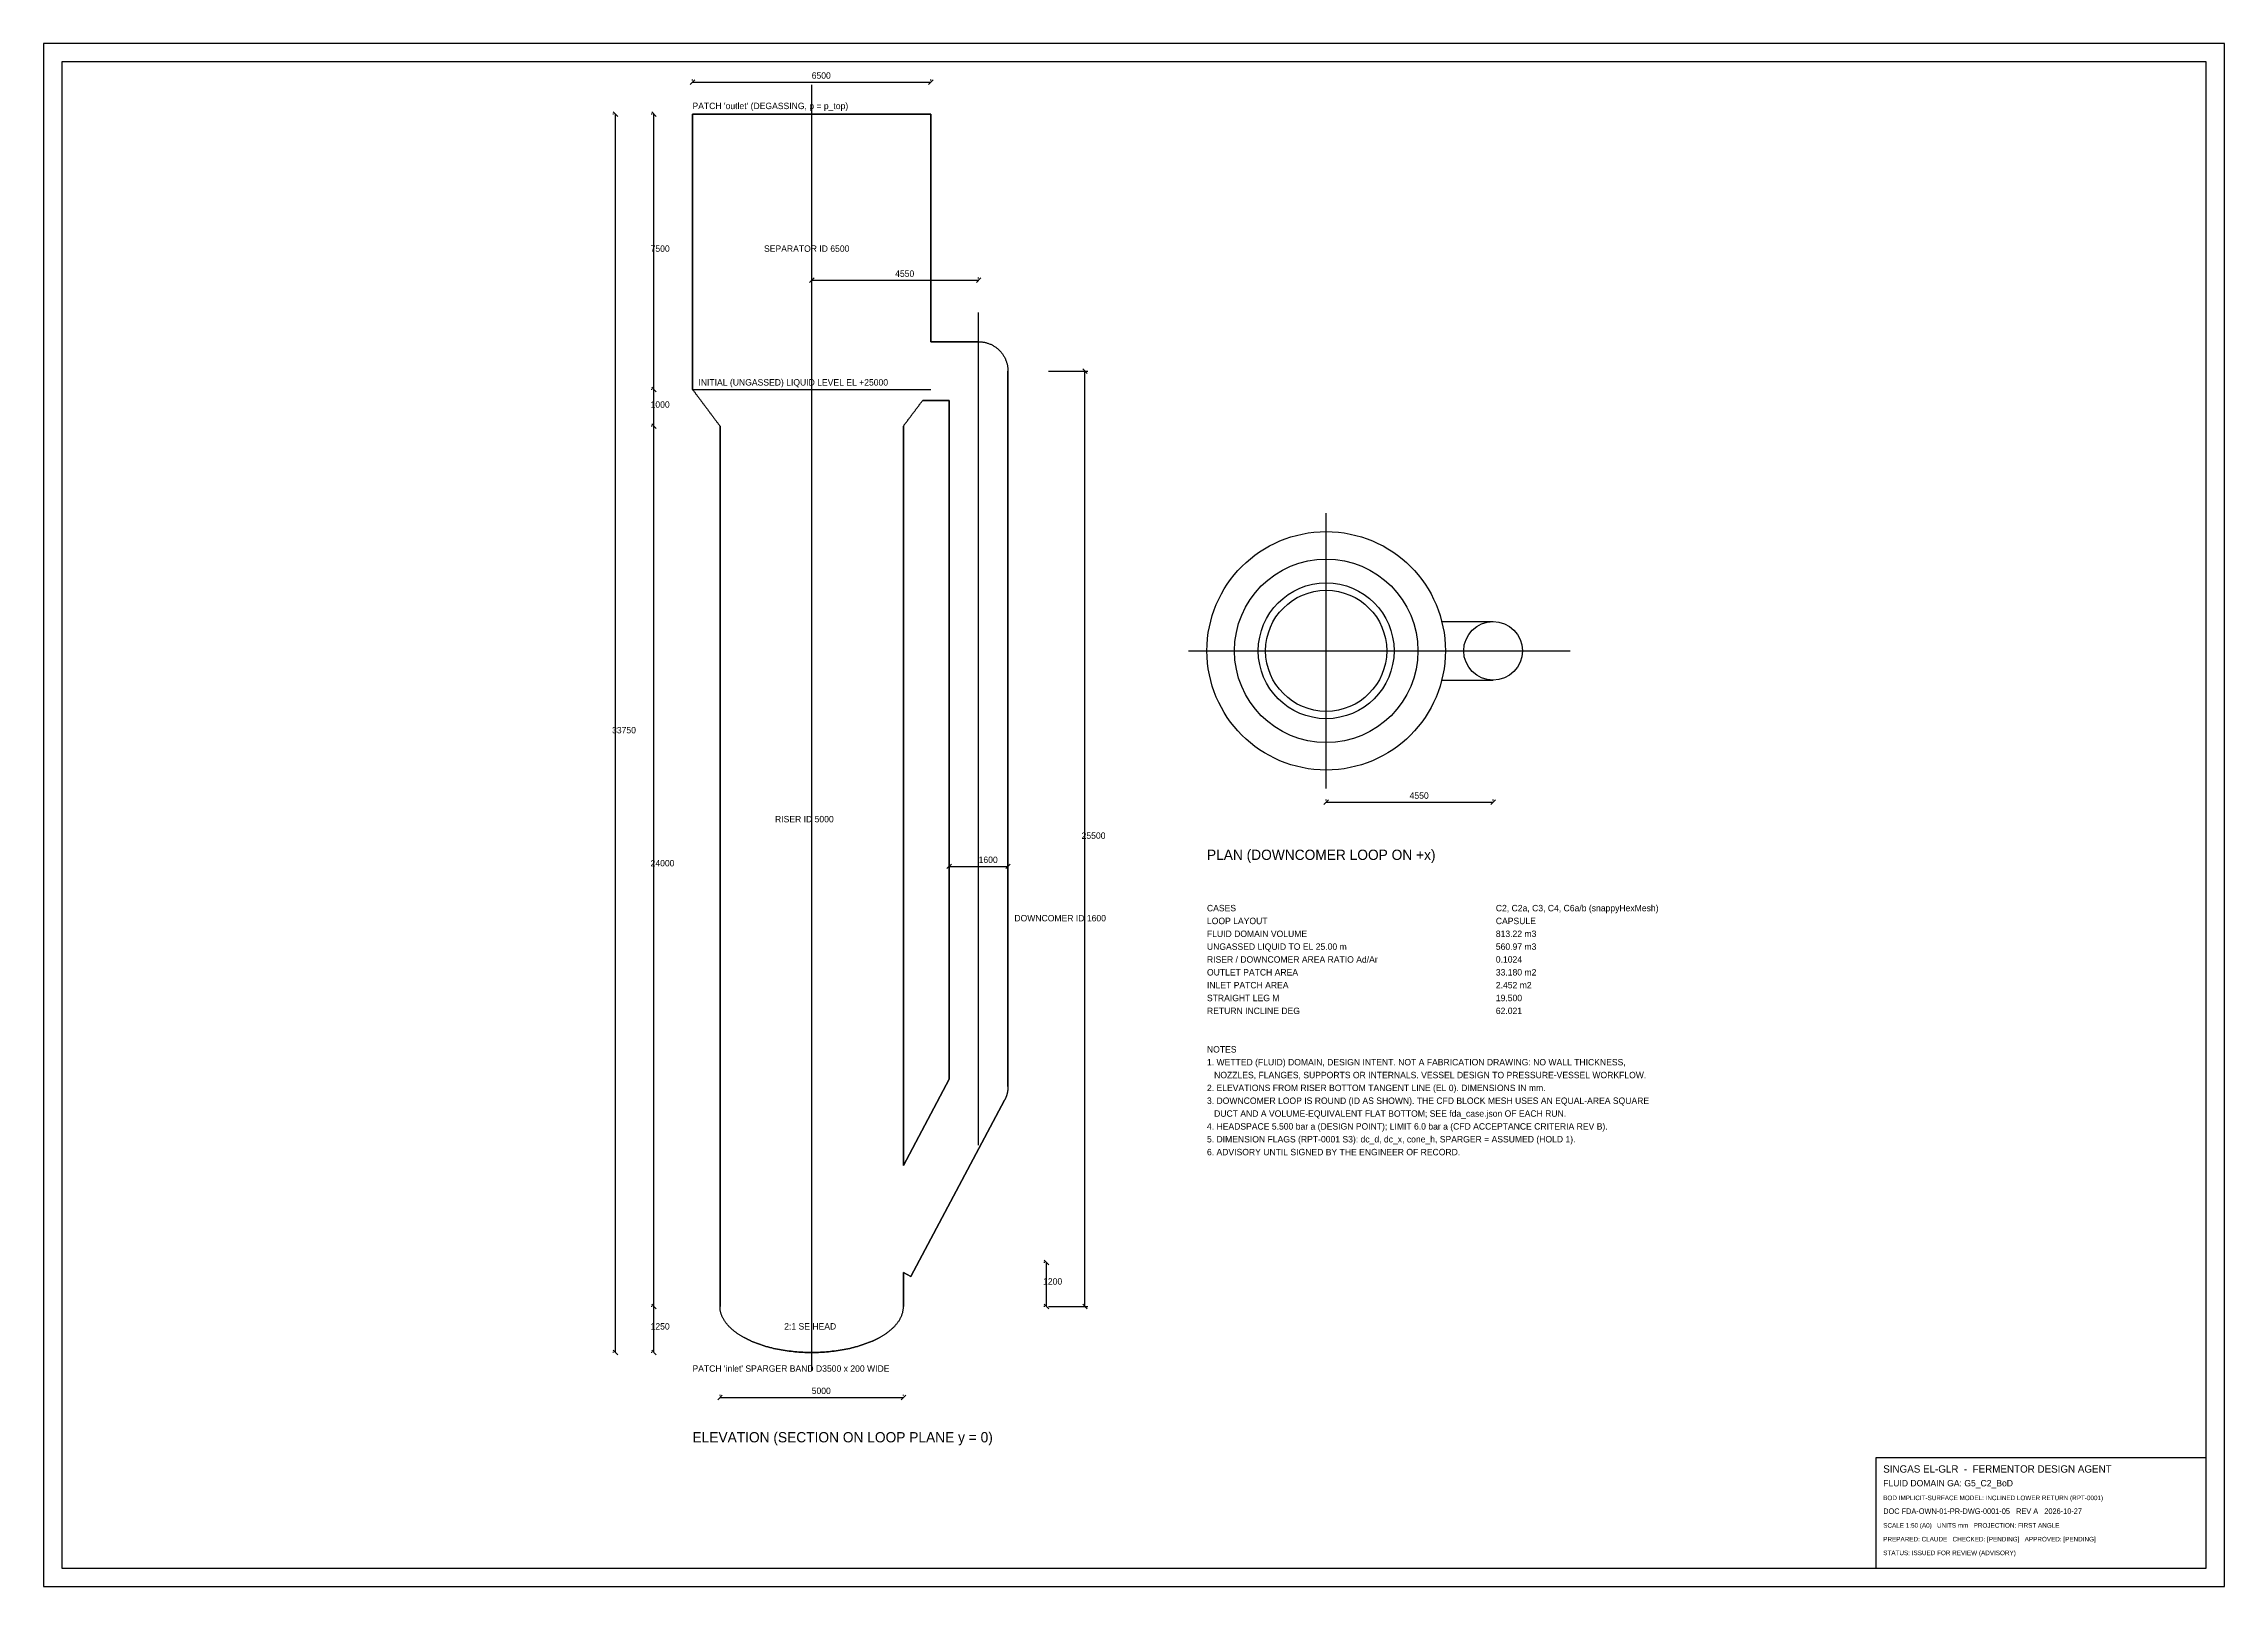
# Model space of a CAD drawing. Header units: millimetres. Extents: x -20939 to 38511, y -7625 to 34425.
import ezdxf

# ---------------------------------------------------------------- set-up
doc = ezdxf.new("R2010")
doc.units = ezdxf.units.MM
doc.header["$MEASUREMENT"] = 0
for name, color, linetype in [('BORDER', 7, 'CONTINUOUS'), ('CENTRE', 1, 'CONTINUOUS'), ('DIM', 3, 'CONTINUOUS'), ('HATCH_LIQ', 5, 'CONTINUOUS'), ('HIDDEN', 8, 'CONTINUOUS'), ('OUTLINE', 7, 'CONTINUOUS'), ('PATCH_INLET', 6, 'CONTINUOUS'), ('PATCH_OUTLET', 4, 'CONTINUOUS'), ('TEXT', 7, 'CONTINUOUS')]:
    doc.layers.add(name, color=color, linetype=linetype)

msp = doc.modelspace()

# ---------------------------------------------------------------- linework, layer by layer
at = {"layer": 'BORDER'}
for points in [[(-20939, -7625), (38511, -7625), (38511, 34425), (-20939, 34425), (-20939, -7625)], [(-20439, -7125), (38011, -7125), (38011, 33925), (-20439, 33925), (-20439, -7125)], [(29011, -7125), (38011, -7125), (38011, -4125), (29011, -4125), (29011, -7125)]]:
    msp.add_lwpolyline(points, dxfattribs=at)
at = {"layer": 'CENTRE'}
for p, q in [((0, -1750), (0, 33300)), ((4550, 4400), (4550, 27100)), ((14025, 14125), (14025, 21625)), ((10275, 17875), (20675, 17875))]:
    msp.add_line(p, q, dxfattribs=at)
at = {"layer": 'DIM'}
for p, q in [((-3250, 33424), (-3250, 33450)), ((-3250, 33375), (3250, 33375)), ((3250, 33424), (3250, 33450)), ((-5399, 32500), (-5425, 32500)), ((-5350, -1250), (-5350, 32500)), ((-4349, 32500), (-4375, 32500)), ((-4300, 25000), (-4300, 32500)), ((0, 28024), (0, 28050)), ((0, 27975), (4550, 27975)), ((4550, 28024), (4550, 28050)), ((-4349, 25000), (-4375, 25000)), ((-4349, 25000), (-4375, 25000)), ((-4300, 24000), (-4300, 25000)), ((6451, 25500), (7525, 25500)), ((7450, 0), (7450, 25500)), ((-4349, 24000), (-4375, 24000)), ((-4349, 24000), (-4375, 24000)), ((-4300, 0), (-4300, 24000)), ((14025, 13799), (14025, 13825)), ((14025, 13750), (18575, 13750)), ((18575, 13799), (18575, 13825)), ((3750, 12049), (3750, 12075)), ((3750, 12000), (5350, 12000)), ((5350, 12049), (5350, 12075)), ((6351, 1200), (6325, 1200)), ((6400, 0), (6400, 1200)), ((-4349, 0), (-4375, 0)), ((-4349, 0), (-4375, 0)), ((-4300, -1250), (-4300, 0)), ((6351, 0), (6325, 0)), ((6451, 0), (7525, 0)), ((-5399, -1250), (-5425, -1250)), ((-4349, -1250), (-4375, -1250)), ((-2500, -2426), (-2500, -2400)), ((-2500, -2475), (2500, -2475)), ((2500, -2426), (2500, -2400))]:
    msp.add_line(p, q, dxfattribs=at)
for points in [[(-3188, 33438), (-3312, 33312)], [(3188, 33312), (3312, 33438)], [(-5288, 32438), (-5412, 32562)], [(-4238, 32438), (-4362, 32562)], [(63, 28038), (-63, 27912)], [(4488, 27912), (4612, 28038)], [(-4238, 24938), (-4362, 25062)], [(-4362, 25062), (-4238, 24938)], [(7512, 25438), (7388, 25562)], [(-4238, 23938), (-4362, 24062)], [(-4362, 24062), (-4238, 23938)], [(14088, 13812), (13962, 13688)], [(18512, 13688), (18638, 13812)], [(3812, 12062), (3688, 11938)], [(5288, 11938), (5412, 12062)], [(6462, 1138), (6338, 1262)], [(-4238, -63), (-4362, 63)], [(-4362, 63), (-4238, -63)], [(6338, 63), (6462, -63)], [(7388, 63), (7512, -63)], [(-5412, -1188), (-5288, -1312)], [(-4362, -1188), (-4238, -1312)], [(-2438, -2412), (-2562, -2538)], [(2438, -2538), (2562, -2412)]]:
    msp.add_lwpolyline(points, dxfattribs=at)
at = {"layer": 'HATCH_LIQ'}
msp.add_line((-3250, 25000), (3250, 25000), dxfattribs=at)
at = {"layer": 'HIDDEN'}
msp.add_circle((14025, 17875), 2500, dxfattribs=at)
at = {"layer": 'OUTLINE'}
for p, q in [((17175, 18675), (18575, 18675)), ((17175, 17075), (18575, 17075))]:
    msp.add_line(p, q, dxfattribs=at)
for points in [[(-3250, 32500), (3250, 32500)], [(-3250, 25000), (-3250, 32500)], [(3250, 32500), (-3250, 32500)], [(-3250, 32500), (-3250, 25000)], [(3250, 32500), (3250, 26300)], [(3250, 26300), (3250, 32500)], [(3250, 26300), (4550, 26300)], [(4550, 26300), (3250, 26300)], [(4550, 26300), (4570, 26300), (4590, 26299), (4610, 26298), (4630, 26296), (4649, 26294), (4669, 26291), (4689, 26288), (4709, 26284), (4728, 26280), (4747, 26275), (4767, 26270), (4786, 26264), (4805, 26258), (4824, 26252), (4842, 26245), (4861, 26237), (4879, 26229), (4897, 26221), (4915, 26212), (4933, 26203), (4950, 26193), (4967, 26183), (4984, 26172), (5001, 26161), (5017, 26150), (5033, 26138), (5049, 26125), (5064, 26113), (5079, 26100), (5094, 26086), (5109, 26073), (5123, 26059), (5136, 26044), (5150, 26029), (5163, 26014), (5175, 25999), (5188, 25983), (5200, 25967), (5211, 25951), (5222, 25934), (5233, 25917), (5243, 25900), (5253, 25883), (5262, 25865), (5271, 25847), (5279, 25829), (5287, 25811), (5295, 25792), (5302, 25774), (5308, 25755), (5314, 25736), (5320, 25717), (5325, 25697), (5330, 25678), (5334, 25659), (5338, 25639), (5341, 25619), (5344, 25599), (5346, 25580), (5348, 25560), (5349, 25540), (5350, 25520), (5350, 25500)], [(4550, 26300), (4570, 26300), (4590, 26299), (4610, 26298), (4630, 26296), (4649, 26294), (4669, 26291), (4689, 26288), (4709, 26284), (4728, 26280), (4747, 26275), (4767, 26270), (4786, 26264), (4805, 26258), (4824, 26252), (4842, 26245), (4861, 26237), (4879, 26229), (4897, 26221), (4915, 26212), (4933, 26203), (4950, 26193), (4967, 26183), (4984, 26172), (5001, 26161), (5017, 26150), (5033, 26138), (5049, 26125), (5064, 26113), (5079, 26100), (5094, 26086), (5109, 26073), (5123, 26059), (5136, 26044), (5150, 26029), (5163, 26014), (5175, 25999), (5188, 25983), (5200, 25967), (5211, 25951), (5222, 25934), (5233, 25917), (5243, 25900), (5253, 25883), (5262, 25865), (5271, 25847), (5279, 25829), (5287, 25811), (5295, 25792), (5302, 25774), (5308, 25755), (5314, 25736), (5320, 25717), (5325, 25697), (5330, 25678), (5334, 25659), (5338, 25639), (5341, 25619), (5344, 25599), (5346, 25580), (5348, 25560), (5349, 25540), (5350, 25520), (5350, 25500)], [(-3250, 25000), (-3238, 24984), (-3226, 24968), (-3214, 24952), (-3202, 24937), (-3190, 24921), (-3179, 24905), (-3167, 24889), (-3155, 24873), (-3143, 24857), (-3131, 24841), (-3119, 24825), (-3107, 24810), (-3095, 24794), (-3083, 24778), (-3071, 24762), (-3060, 24746), (-3048, 24730), (-3036, 24714), (-3024, 24698), (-3012, 24683), (-3000, 24667), (-2988, 24651), (-2976, 24635), (-2964, 24619), (-2952, 24603), (-2940, 24587), (-2929, 24571), (-2917, 24556), (-2905, 24540), (-2893, 24524), (-2881, 24508), (-2869, 24492), (-2857, 24476), (-2845, 24460), (-2833, 24444), (-2821, 24429), (-2810, 24413), (-2798, 24397), (-2786, 24381), (-2774, 24365), (-2762, 24349), (-2750, 24333), (-2738, 24317), (-2726, 24302), (-2714, 24286), (-2702, 24270), (-2690, 24254), (-2679, 24238), (-2667, 24222), (-2655, 24206), (-2643, 24190), (-2631, 24175), (-2619, 24159), (-2607, 24143), (-2595, 24127), (-2583, 24111), (-2571, 24095), (-2560, 24079), (-2548, 24063), (-2536, 24048), (-2524, 24032), (-2512, 24016), (-2500, 24000)], [(-3250, 25000), (-3238, 24984), (-3226, 24968), (-3214, 24952), (-3202, 24937), (-3190, 24921), (-3179, 24905), (-3167, 24889), (-3155, 24873), (-3143, 24857), (-3131, 24841), (-3119, 24825), (-3107, 24810), (-3095, 24794), (-3083, 24778), (-3071, 24762), (-3060, 24746), (-3048, 24730), (-3036, 24714), (-3024, 24698), (-3012, 24683), (-3000, 24667), (-2988, 24651), (-2976, 24635), (-2964, 24619), (-2952, 24603), (-2940, 24587), (-2929, 24571), (-2917, 24556), (-2905, 24540), (-2893, 24524), (-2881, 24508), (-2869, 24492), (-2857, 24476), (-2845, 24460), (-2833, 24444), (-2821, 24429), (-2810, 24413), (-2798, 24397), (-2786, 24381), (-2774, 24365), (-2762, 24349), (-2750, 24333), (-2738, 24317), (-2726, 24302), (-2714, 24286), (-2702, 24270), (-2690, 24254), (-2679, 24238), (-2667, 24222), (-2655, 24206), (-2643, 24190), (-2631, 24175), (-2619, 24159), (-2607, 24143), (-2595, 24127), (-2583, 24111), (-2571, 24095), (-2560, 24079), (-2548, 24063), (-2536, 24048), (-2524, 24032), (-2512, 24016), (-2500, 24000)], [(5350, 25500), (5350, 6000)], [(5350, 6000), (5350, 25500)], [(2500, 24000), (2508, 24011), (2517, 24022), (2525, 24033), (2533, 24044), (2542, 24056), (2550, 24067), (2558, 24078), (2567, 24089), (2575, 24100), (2583, 24111), (2592, 24122), (2600, 24133), (2608, 24144), (2617, 24156), (2625, 24167), (2633, 24178), (2642, 24189), (2650, 24200), (2658, 24211), (2667, 24222), (2675, 24233), (2683, 24244), (2692, 24256), (2700, 24267), (2708, 24278), (2717, 24289), (2725, 24300), (2733, 24311), (2742, 24322), (2750, 24333), (2758, 24344), (2767, 24356), (2775, 24367), (2783, 24378), (2792, 24389), (2800, 24400), (2808, 24411), (2817, 24422), (2825, 24433), (2833, 24444), (2842, 24456), (2850, 24467), (2858, 24478), (2867, 24489), (2875, 24500), (2883, 24511), (2892, 24522), (2900, 24533), (2908, 24544), (2917, 24556), (2925, 24567), (2933, 24578), (2942, 24589), (2950, 24600), (2958, 24611), (2967, 24622), (2975, 24633), (2983, 24644), (2992, 24656), (3000, 24667), (3008, 24678), (3017, 24689), (3025, 24700)], [(2500, 24000), (2508, 24011), (2517, 24022), (2525, 24033), (2533, 24044), (2542, 24056), (2550, 24067), (2558, 24078), (2567, 24089), (2575, 24100), (2583, 24111), (2592, 24122), (2600, 24133), (2608, 24144), (2617, 24156), (2625, 24167), (2633, 24178), (2642, 24189), (2650, 24200), (2658, 24211), (2667, 24222), (2675, 24233), (2683, 24244), (2692, 24256), (2700, 24267), (2708, 24278), (2717, 24289), (2725, 24300), (2733, 24311), (2742, 24322), (2750, 24333), (2758, 24344), (2767, 24356), (2775, 24367), (2783, 24378), (2792, 24389), (2800, 24400), (2808, 24411), (2817, 24422), (2825, 24433), (2833, 24444), (2842, 24456), (2850, 24467), (2858, 24478), (2867, 24489), (2875, 24500), (2883, 24511), (2892, 24522), (2900, 24533), (2908, 24544), (2917, 24556), (2925, 24567), (2933, 24578), (2942, 24589), (2950, 24600), (2958, 24611), (2967, 24622), (2975, 24633), (2983, 24644), (2992, 24656), (3000, 24667), (3008, 24678), (3017, 24689), (3025, 24700)], [(3750, 24700), (3025, 24700)], [(3025, 24700), (3750, 24700)], [(3750, 6199), (3750, 24700)], [(3750, 24700), (3750, 6199)], [(-2500, 0), (-2500, 24000)], [(-2500, 24000), (-2500, 0)], [(2500, 24000), (2500, 3846)], [(2500, 3846), (2500, 24000)], [(2500, 3846), (3750, 6199)], [(3750, 6199), (2500, 3846)], [(5350, 6000), (5350, 5994), (5350, 5988), (5350, 5981), (5350, 5975), (5349, 5969), (5349, 5963), (5349, 5957), (5348, 5950), (5348, 5944), (5348, 5938), (5347, 5932), (5347, 5926), (5346, 5920), (5345, 5913), (5345, 5907), (5344, 5901), (5343, 5895), (5342, 5889), (5341, 5883), (5340, 5876), (5339, 5870), (5338, 5864), (5337, 5858), (5336, 5852), (5335, 5846), (5334, 5840), (5333, 5834), (5331, 5828), (5330, 5822), (5328, 5816), (5327, 5810), (5326, 5804), (5324, 5798), (5322, 5792), (5321, 5786), (5319, 5780), (5317, 5774), (5316, 5768), (5314, 5762), (5312, 5756), (5310, 5750), (5308, 5744), (5306, 5738), (5304, 5732), (5302, 5727), (5300, 5721), (5297, 5715), (5295, 5709), (5293, 5703), (5291, 5698), (5288, 5692), (5286, 5686), (5283, 5681), (5281, 5675), (5278, 5669), (5276, 5664), (5273, 5658), (5271, 5652), (5268, 5647), (5265, 5641), (5262, 5636), (5259, 5630), (5256, 5625)], [(5350, 6000), (5350, 5994), (5350, 5988), (5350, 5981), (5350, 5975), (5349, 5969), (5349, 5963), (5349, 5957), (5348, 5950), (5348, 5944), (5348, 5938), (5347, 5932), (5347, 5926), (5346, 5920), (5345, 5913), (5345, 5907), (5344, 5901), (5343, 5895), (5342, 5889), (5341, 5883), (5340, 5876), (5339, 5870), (5338, 5864), (5337, 5858), (5336, 5852), (5335, 5846), (5334, 5840), (5333, 5834), (5331, 5828), (5330, 5822), (5328, 5816), (5327, 5810), (5326, 5804), (5324, 5798), (5322, 5792), (5321, 5786), (5319, 5780), (5317, 5774), (5316, 5768), (5314, 5762), (5312, 5756), (5310, 5750), (5308, 5744), (5306, 5738), (5304, 5732), (5302, 5727), (5300, 5721), (5297, 5715), (5295, 5709), (5293, 5703), (5291, 5698), (5288, 5692), (5286, 5686), (5283, 5681), (5281, 5675), (5278, 5669), (5276, 5664), (5273, 5658), (5271, 5652), (5268, 5647), (5265, 5641), (5262, 5636), (5259, 5630), (5256, 5625)], [(5256, 5625), (2706, 825)], [(2706, 825), (5256, 5625)], [(2500, 934), (2500, 0)], [(2706, 825), (2500, 934)], [(2500, 0), (2500, 934)], [(2500, 934), (2706, 825)], [(-1850, -841), (-1865, -832), (-1881, -823), (-1896, -815), (-1911, -806), (-1927, -797), (-1942, -787), (-1957, -778), (-1972, -769), (-1986, -759), (-2001, -749), (-2016, -739), (-2030, -729), (-2045, -719), (-2059, -709), (-2074, -698), (-2088, -688), (-2102, -677), (-2116, -666), (-2129, -655), (-2143, -644), (-2157, -632), (-2170, -621), (-2183, -609), (-2196, -597), (-2209, -585), (-2222, -573), (-2235, -560), (-2247, -548), (-2259, -535), (-2271, -522), (-2283, -509), (-2295, -496), (-2306, -482), (-2318, -469), (-2329, -455), (-2339, -441), (-2350, -427), (-2360, -412), (-2370, -398), (-2380, -383), (-2389, -368), (-2398, -353), (-2407, -337), (-2416, -322), (-2424, -306), (-2432, -290), (-2439, -274), (-2446, -258), (-2453, -242), (-2459, -225), (-2465, -208), (-2470, -192), (-2475, -175), (-2480, -158), (-2484, -140), (-2488, -123), (-2491, -106), (-2494, -88), (-2496, -71), (-2498, -53), (-2499, -35), (-2500, -18), (-2500, 0)], [(-1850, -841), (-1865, -832), (-1881, -823), (-1896, -815), (-1911, -806), (-1927, -797), (-1942, -787), (-1957, -778), (-1972, -769), (-1986, -759), (-2001, -749), (-2016, -739), (-2030, -729), (-2045, -719), (-2059, -709), (-2074, -698), (-2088, -688), (-2102, -677), (-2116, -666), (-2129, -655), (-2143, -644), (-2157, -632), (-2170, -621), (-2183, -609), (-2196, -597), (-2209, -585), (-2222, -573), (-2235, -560), (-2247, -548), (-2259, -535), (-2271, -522), (-2283, -509), (-2295, -496), (-2306, -482), (-2318, -469), (-2329, -455), (-2339, -441), (-2350, -427), (-2360, -412), (-2370, -398), (-2380, -383), (-2389, -368), (-2398, -353), (-2407, -337), (-2416, -322), (-2424, -306), (-2432, -290), (-2439, -274), (-2446, -258), (-2453, -242), (-2459, -225), (-2465, -208), (-2470, -192), (-2475, -175), (-2480, -158), (-2484, -140), (-2488, -123), (-2491, -106), (-2494, -88), (-2496, -71), (-2498, -53), (-2499, -35), (-2500, -18), (-2500, 0)], [(1850, -841), (1865, -832), (1881, -823), (1896, -815), (1911, -806), (1927, -797), (1942, -787), (1957, -778), (1972, -769), (1986, -759), (2001, -749), (2016, -739), (2030, -729), (2045, -719), (2059, -709), (2074, -698), (2088, -688), (2102, -677), (2116, -666), (2129, -655), (2143, -644), (2157, -632), (2170, -621), (2183, -609), (2196, -597), (2209, -585), (2222, -573), (2235, -560), (2247, -548), (2259, -535), (2271, -522), (2283, -509), (2295, -496), (2306, -482), (2318, -469), (2329, -455), (2339, -441), (2350, -427), (2360, -412), (2370, -398), (2380, -383), (2389, -368), (2398, -353), (2407, -337), (2416, -322), (2424, -306), (2432, -290), (2439, -274), (2446, -258), (2453, -242), (2459, -225), (2465, -208), (2470, -192), (2475, -175), (2480, -158), (2484, -140), (2488, -123), (2491, -106), (2494, -88), (2496, -71), (2498, -53), (2499, -35), (2500, -18), (2500, 0)], [(1850, -841), (1865, -832), (1881, -823), (1896, -815), (1911, -806), (1927, -797), (1942, -787), (1957, -778), (1972, -769), (1986, -759), (2001, -749), (2016, -739), (2030, -729), (2045, -719), (2059, -709), (2074, -698), (2088, -688), (2102, -677), (2116, -666), (2129, -655), (2143, -644), (2157, -632), (2170, -621), (2183, -609), (2196, -597), (2209, -585), (2222, -573), (2235, -560), (2247, -548), (2259, -535), (2271, -522), (2283, -509), (2295, -496), (2306, -482), (2318, -469), (2329, -455), (2339, -441), (2350, -427), (2360, -412), (2370, -398), (2380, -383), (2389, -368), (2398, -353), (2407, -337), (2416, -322), (2424, -306), (2432, -290), (2439, -274), (2446, -258), (2453, -242), (2459, -225), (2465, -208), (2470, -192), (2475, -175), (2480, -158), (2484, -140), (2488, -123), (2491, -106), (2494, -88), (2496, -71), (2498, -53), (2499, -35), (2500, -18), (2500, 0)], [(-1650, -939), (-1653, -938), (-1656, -936), (-1660, -935), (-1663, -933), (-1666, -932), (-1669, -930), (-1673, -929), (-1676, -928), (-1679, -926), (-1682, -925), (-1686, -923), (-1689, -922), (-1692, -920), (-1695, -919), (-1698, -917), (-1702, -916), (-1705, -914), (-1708, -913), (-1711, -911), (-1714, -910), (-1718, -908), (-1721, -907), (-1724, -905), (-1727, -904), (-1730, -902), (-1734, -901), (-1737, -899), (-1740, -898), (-1743, -896), (-1746, -894), (-1750, -893), (-1753, -891), (-1756, -890), (-1759, -888), (-1762, -887), (-1765, -885), (-1769, -884), (-1772, -882), (-1775, -880), (-1778, -879), (-1781, -877), (-1784, -876), (-1787, -874), (-1791, -872), (-1794, -871), (-1797, -869), (-1800, -867), (-1803, -866), (-1806, -864), (-1809, -863), (-1813, -861), (-1816, -859), (-1819, -858), (-1822, -856), (-1825, -854), (-1828, -853), (-1831, -851), (-1834, -849), (-1838, -848), (-1841, -846), (-1844, -844), (-1847, -842), (-1850, -841)], [(-1650, -939), (-1653, -938), (-1656, -936), (-1660, -935), (-1663, -933), (-1666, -932), (-1669, -930), (-1673, -929), (-1676, -928), (-1679, -926), (-1682, -925), (-1686, -923), (-1689, -922), (-1692, -920), (-1695, -919), (-1698, -917), (-1702, -916), (-1705, -914), (-1708, -913), (-1711, -911), (-1714, -910), (-1718, -908), (-1721, -907), (-1724, -905), (-1727, -904), (-1730, -902), (-1734, -901), (-1737, -899), (-1740, -898), (-1743, -896), (-1746, -894), (-1750, -893), (-1753, -891), (-1756, -890), (-1759, -888), (-1762, -887), (-1765, -885), (-1769, -884), (-1772, -882), (-1775, -880), (-1778, -879), (-1781, -877), (-1784, -876), (-1787, -874), (-1791, -872), (-1794, -871), (-1797, -869), (-1800, -867), (-1803, -866), (-1806, -864), (-1809, -863), (-1813, -861), (-1816, -859), (-1819, -858), (-1822, -856), (-1825, -854), (-1828, -853), (-1831, -851), (-1834, -849), (-1838, -848), (-1841, -846), (-1844, -844), (-1847, -842), (-1850, -841)], [(-1650, -939), (-1601, -960), (-1551, -980), (-1501, -1000), (-1450, -1018), (-1400, -1036), (-1349, -1052), (-1298, -1068), (-1246, -1084), (-1194, -1098), (-1143, -1112), (-1090, -1125), (-1038, -1137), (-986, -1149), (-933, -1160), (-881, -1170), (-828, -1179), (-775, -1188), (-722, -1197), (-669, -1204), (-616, -1212), (-562, -1218), (-509, -1224), (-456, -1229), (-402, -1234), (-349, -1238), (-295, -1241), (-241, -1244), (-188, -1246), (-134, -1248), (-80, -1249), (-27, -1250), (27, -1250), (80, -1249), (134, -1248), (188, -1246), (241, -1244), (295, -1241), (349, -1238), (402, -1234), (456, -1229), (509, -1224), (562, -1218), (616, -1212), (669, -1204), (722, -1197), (775, -1188), (828, -1179), (881, -1170), (933, -1160), (986, -1149), (1038, -1137), (1090, -1125), (1143, -1112), (1194, -1098), (1246, -1084), (1298, -1068), (1349, -1052), (1400, -1036), (1450, -1018), (1501, -1000), (1551, -980), (1601, -960), (1650, -939)], [(1650, -939), (1601, -960), (1551, -980), (1501, -1000), (1450, -1018), (1400, -1036), (1349, -1052), (1298, -1068), (1246, -1084), (1194, -1098), (1143, -1112), (1090, -1125), (1038, -1137), (986, -1149), (933, -1160), (881, -1170), (828, -1179), (775, -1188), (722, -1197), (669, -1204), (616, -1212), (562, -1218), (509, -1224), (456, -1229), (402, -1234), (349, -1238), (295, -1241), (241, -1244), (188, -1246), (134, -1248), (80, -1249), (27, -1250), (-27, -1250), (-80, -1249), (-134, -1248), (-188, -1246), (-241, -1244), (-295, -1241), (-349, -1238), (-402, -1234), (-456, -1229), (-509, -1224), (-562, -1218), (-616, -1212), (-669, -1204), (-722, -1197), (-775, -1188), (-828, -1179), (-881, -1170), (-933, -1160), (-986, -1149), (-1038, -1137), (-1090, -1125), (-1143, -1112), (-1194, -1098), (-1246, -1084), (-1298, -1068), (-1349, -1052), (-1400, -1036), (-1450, -1018), (-1501, -1000), (-1551, -980), (-1601, -960), (-1650, -939)], [(1650, -939), (1653, -938), (1656, -936), (1660, -935), (1663, -933), (1666, -932), (1669, -930), (1673, -929), (1676, -928), (1679, -926), (1682, -925), (1686, -923), (1689, -922), (1692, -920), (1695, -919), (1698, -917), (1702, -916), (1705, -914), (1708, -913), (1711, -911), (1714, -910), (1718, -908), (1721, -907), (1724, -905), (1727, -904), (1730, -902), (1734, -901), (1737, -899), (1740, -898), (1743, -896), (1746, -894), (1750, -893), (1753, -891), (1756, -890), (1759, -888), (1762, -887), (1765, -885), (1769, -884), (1772, -882), (1775, -880), (1778, -879), (1781, -877), (1784, -876), (1787, -874), (1791, -872), (1794, -871), (1797, -869), (1800, -867), (1803, -866), (1806, -864), (1809, -863), (1813, -861), (1816, -859), (1819, -858), (1822, -856), (1825, -854), (1828, -853), (1831, -851), (1834, -849), (1838, -848), (1841, -846), (1844, -844), (1847, -842), (1850, -841)], [(1650, -939), (1653, -938), (1656, -936), (1660, -935), (1663, -933), (1666, -932), (1669, -930), (1673, -929), (1676, -928), (1679, -926), (1682, -925), (1686, -923), (1689, -922), (1692, -920), (1695, -919), (1698, -917), (1702, -916), (1705, -914), (1708, -913), (1711, -911), (1714, -910), (1718, -908), (1721, -907), (1724, -905), (1727, -904), (1730, -902), (1734, -901), (1737, -899), (1740, -898), (1743, -896), (1746, -894), (1750, -893), (1753, -891), (1756, -890), (1759, -888), (1762, -887), (1765, -885), (1769, -884), (1772, -882), (1775, -880), (1778, -879), (1781, -877), (1784, -876), (1787, -874), (1791, -872), (1794, -871), (1797, -869), (1800, -867), (1803, -866), (1806, -864), (1809, -863), (1813, -861), (1816, -859), (1819, -858), (1822, -856), (1825, -854), (1828, -853), (1831, -851), (1834, -849), (1838, -848), (1841, -846), (1844, -844), (1847, -842), (1850, -841)]]:
    msp.add_lwpolyline(points, dxfattribs=at)
for centre, radius in [((14025, 17875), 3250), ((18575, 17875), 800)]:
    msp.add_circle(centre, radius, dxfattribs=at)
at = {"layer": 'PATCH_INLET'}
for p, q in [((-1650, -939), (-1850, -841)), ((1650, -939), (1850, -841))]:
    msp.add_line(p, q, dxfattribs=at)
for radius in [1850, 1650]:
    msp.add_circle((14025, 17875), radius, dxfattribs=at)
at = {"layer": 'PATCH_OUTLET'}
msp.add_line((-3250, 32500), (3250, 32500), dxfattribs=at)

# ---------------------------------------------------------------- texts
at = {"layer": 'BORDER'}
for s, height, p in [('SINGAS EL-GLR  -  FERMENTOR DESIGN AGENT', 200, (29211, -4525)), ('FLUID DOMAIN GA: G5_C2_BoD', 175, (29211, -4900)), ('BOD IMPLICIT-SURFACE MODEL: INCLINED LOWER RETURN (RPT-0001)', 125, (29211, -5275)), ('SCALE 1:50 (A0)   UNITS mm   PROJECTION: FIRST ANGLE', 125, (29211, -6025)), ('DOC FDA-OWN-01-PR-DWG-0001-05   REV A   2026-10-27', 150, (29211, -5650)), ('PREPARED: CLAUDE   CHECKED: [PENDING]   APPROVED: [PENDING]', 125, (29211, -6400)), ('STATUS: ISSUED FOR REVIEW (ADVISORY)', 125, (29211, -6775))]:
    msp.add_text(s, height=height, dxfattribs=at).set_placement(p)
at = {"layer": 'DIM'}
for s, p in [('6500', (0, 33468)), ('7500', (-4392, 28750)), ('4550', (2275, 28068)), ('1000', (-4392, 24500)), ('33750', (-5442, 15625)), ('4550', (16300, 13842)), ('25500', (7358, 12750)), ('24000', (-4392, 12000)), ('1600', (4550, 12092)), ('1200', (6308, 600)), ('1250', (-4392, -625)), ('5000', (0, -2382))]:
    msp.add_text(s, height=175, dxfattribs=at).set_placement(p)
at = {"layer": 'HATCH_LIQ'}
msp.add_text('INITIAL (UNGASSED) LIQUID LEVEL EL +25000', height=175, dxfattribs=at).set_placement((-3088, 25105))
at = {"layer": 'PATCH_INLET'}
msp.add_text("PATCH 'inlet' SPARGER BAND D3500 x 200 WIDE", height=175, dxfattribs=at).set_placement((-3250, -1775))
at = {"layer": 'PATCH_OUTLET'}
msp.add_text("PATCH 'outlet' (DEGASSING, p = p_top)", height=175, dxfattribs=at).set_placement((-3250, 32640))
at = {"layer": 'TEXT'}
for s, height, p in [('SEPARATOR ID 6500', 175, (-1300, 28750)), ('RISER ID 5000', 175, (-1000, 13200)), ('PLAN (DOWNCOMER LOOP ON +x)', 280, (10775, 12175)), ('CASES', 175, (10775, 10775)), ('C2, C2a, C3, C4, C6a/b (snappyHexMesh)', 175, (18650, 10775)), ('DOWNCOMER ID 1600', 175, (5525, 10500)), ('LOOP LAYOUT', 175, (10775, 10425)), ('FLUID DOMAIN VOLUME', 175, (10775, 10075)), ('813.22 m3', 175, (18650, 10075)), ('CAPSULE', 175, (18650, 10425)), ('UNGASSED LIQUID TO EL 25.00 m', 175, (10775, 9725)), ('RISER / DOWNCOMER AREA RATIO Ad/Ar', 175, (10775, 9375)), ('560.97 m3', 175, (18650, 9725)), ('0.1024', 175, (18650, 9375)), ('OUTLET PATCH AREA', 175, (10775, 9025)), ('33.180 m2', 175, (18650, 9025)), ('STRAIGHT LEG M', 175, (10775, 8325)), ('INLET PATCH AREA', 175, (10775, 8675)), ('2.452 m2', 175, (18650, 8675)), ('19.500', 175, (18650, 8325)), ('RETURN INCLINE DEG', 175, (10775, 7975)), ('62.021', 175, (18650, 7975)), ('1. WETTED (FLUID) DOMAIN, DESIGN INTENT. NOT A FABRICATION DRAWING: NO WALL THICKNESS,', 175, (10775, 6575)), ('NOTES', 175, (10775, 6925)), ('2. ELEVATIONS FROM RISER BOTTOM TANGENT LINE (EL 0). DIMENSIONS IN mm.', 175, (10775, 5875)), ('   NOZZLES, FLANGES, SUPPORTS OR INTERNALS. VESSEL DESIGN TO PRESSURE-VESSEL WORKFLOW.', 175, (10775, 6225)), ('3. DOWNCOMER LOOP IS ROUND (ID AS SHOWN). THE CFD BLOCK MESH USES AN EQUAL-AREA SQUARE', 175, (10775, 5525)), ('   DUCT AND A VOLUME-EQUIVALENT FLAT BOTTOM; SEE fda_case.json OF EACH RUN.', 175, (10775, 5175)), ('4. HEADSPACE 5.500 bar a (DESIGN POINT); LIMIT 6.0 bar a (CFD ACCEPTANCE CRITERIA REV B).', 175, (10775, 4825)), ('5. DIMENSION FLAGS (RPT-0001 S3): dc_d, dc_x, cone_h, SPARGER = ASSUMED (HOLD 1).', 175, (10775, 4475)), ('6. ADVISORY UNTIL SIGNED BY THE ENGINEER OF RECORD.', 175, (10775, 4125)), ('2:1 SE HEAD', 175, (-750, -625)), ('ELEVATION (SECTION ON LOOP PLANE y = 0)', 280, (-3250, -3700))]:
    msp.add_text(s, height=height, dxfattribs=at).set_placement(p)

doc.saveas('drawing.dxf')
